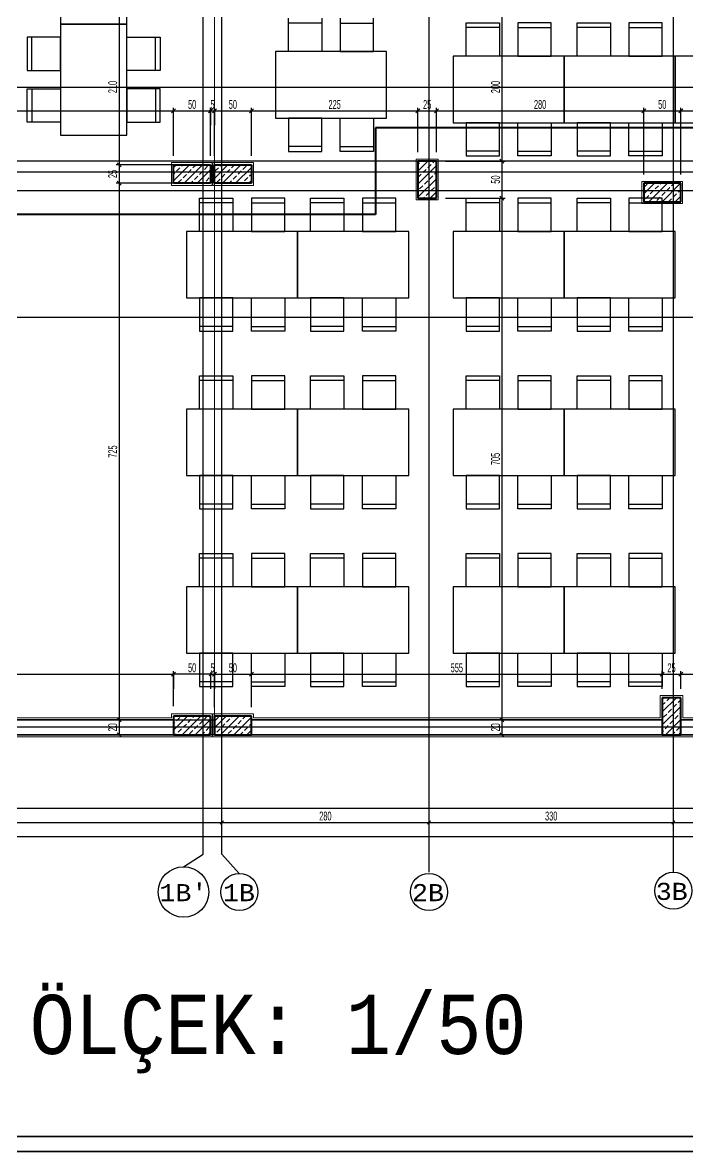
# Model space of a CAD drawing. Header units: inches. Extents: x -7543 to -822, y 102837 to 190349.
# Drawn here: x -835.4707 to -835.2911, y 102836.6651 to 102836.9701 of the extents above; entities that cross this region are included whole.
import ezdxf

# ---------------------------------------------------------------- set-up
doc = ezdxf.new("R2010")
doc.units = ezdxf.units.IN
doc.header["$MEASUREMENT"] = 0
for name, pattern in [('__ZG_T_P__9', [22, 1, -10, 1, -10]), ('DASHDOTX2', [2, 1, -0.5, 0, -0.5]), ('DASHED', [19.05, 12.7, -6.35])]:
    doc.linetypes.add(name, pattern=pattern)
doc.layers.get('0').update_dxf_attribs({"lineweight": 25})
doc.layers.get('Defpoints').update_dxf_attribs({"lineweight": 25})
for name, color, linetype, lineweight in [('AKS', 1, 'Continuous', 25), ('ICOL', 55, 'Continuous', 25), ('İZ DÜŞÜM', 253, 'Continuous', 20), ('KESİT', 7, 'Continuous', 40), ('KOLON', 2, 'Continuous', 40), ('SIVA', 150, 'Continuous', 15), ('TARAMA', 8, 'Continuous', 25), ('YAZI', 7, 'Continuous', 25)]:
    doc.layers.add(name, color=color, linetype=linetype, lineweight=lineweight)
doc.layers.add('DUVAR', color=7, linetype='Continuous', lineweight=35, true_color=0xfc4642)
doc.layers.add('TEFRİŞ', color=7, linetype='Continuous', lineweight=25, true_color=0x78462c)
doc.styles.add('ISIM', font='monos.ttf', dxfattribs={"width": 1.1, "height": 200})
doc.styles.add('OLCU', font='tromand.shx', dxfattribs={"width": 0.6, "height": 12})

# ---------------------------------------------------------------- blocks, each defined once
blk = doc.blocks.new('D')
at = {"layer": 'ICOL'}
for p, q in [((2.8, 2.8), (-2.8, -2.8)), ((0, 3), (0, -25))]:
    blk.add_line(p, q, dxfattribs=at)
blk = doc.blocks.new('E')
at = {"layer": 'ICOL'}
for p, q in [((0, -3), (0, 25)), ((-2.8, -2.8), (2.8, 2.8))]:
    blk.add_line(p, q, dxfattribs=at)
blk = doc.blocks.new('_Oblique')
at = {"color": 0, "linetype": 'ByBlock', "lineweight": -2}
blk.add_line((-0.5, -0.5), (0.5, 0.5), dxfattribs=at)

msp = doc.modelspace()

# ---------------------------------------------------------------- linework, layer by layer
at = {"layer": 'AKS', "linetype": 'DASHDOTX2', "ltscale": 10}
for p, q in [((-835.36089, 102836.74054), (-835.36089, 102837.22685)), ((-835.2949, 102836.74054), (-835.2949, 102837.22685)), ((-835.42189, 102836.74541), (-835.42189, 102837.22131)), ((-835.41689, 102836.74541), (-835.41689, 102837.22131)), ((-835.59389, 102836.95268), (-835.1688, 102836.95268)), ((-835.1688, 102836.93268), (-835.59389, 102836.93268)), ((-835.16829, 102836.92968), (-835.76889, 102836.92968)), ((-835.1688, 102836.92468), (-835.59389, 102836.92468)), ((-835.1688, 102836.77968), (-835.59139, 102836.77968)), ((-835.42721, 102836.74201), (-835.42189, 102836.74541)), ((-835.41214, 102836.7402), (-835.41689, 102836.74541))]:
    msp.add_line(p, q, dxfattribs=at)
at = {"layer": 'AKS', "color": 0}
for centre, radius in [((-835.42721, 102836.73518), 0.00683), ((-835.2949, 102836.73552), 0.00502), ((-835.41214, 102836.73518), 0.00502), ((-835.36089, 102836.73518), 0.00502)]:
    msp.add_circle(centre, radius, dxfattribs=at)
at = {"layer": 'Defpoints', "color": 3}
for p, q in [((-835.29789, 102836.78168), (-835.29789, 102836.78768)), ((-835.29789, 102836.78768), (-835.29289, 102836.78768)), ((-835.29289, 102836.78768), (-835.29289, 102836.78168)), ((-835.59139, 102836.78168), (-835.41889, 102836.78168)), ((-835.41889, 102836.78168), (-835.41889, 102836.78268)), ((-835.41889, 102836.78268), (-835.40889, 102836.78268)), ((-835.40889, 102836.78268), (-835.40889, 102836.78168)), ((-835.40889, 102836.78168), (-835.29789, 102836.78168)), ((-835.29289, 102836.78168), (-835.21639, 102836.78168))]:
    msp.add_line(p, q, dxfattribs=at)
at = {"layer": 'Defpoints', "color": 6}
msp.add_line((-835.20639, 102836.77768), (-835.98139, 102836.77768), dxfattribs=at)
at = {"layer": 'DUVAR'}
for p, q in [((-835.59139, 102836.78168), (-835.42989, 102836.78168)), ((-835.40889, 102836.78168), (-835.29789, 102836.78168)), ((-835.29289, 102836.78168), (-835.21639, 102836.78168)), ((-835.59139, 102836.77768), (-835.42989, 102836.77768)), ((-835.40889, 102836.77768), (-835.29789, 102836.77768)), ((-835.29289, 102836.77768), (-835.21639, 102836.77768)), ((-837.60107, 102836.66908), (-821.99356, 102836.66908)), ((-837.60507, 102836.66508), (-821.98956, 102836.66508))]:
    msp.add_line(p, q, dxfattribs=at)
at = {"layer": 'ICOL'}
for p, q in [((-835.44461, 102836.97368), (-835.44461, 102836.93168)), ((-835.34119, 102836.97268), (-835.34119, 102836.93268)), ((-835.58789, 102836.94624), (-835.42989, 102836.94624)), ((-835.42989, 102836.94624), (-835.41989, 102836.94624)), ((-835.42005, 102836.94624), (-835.4202, 102836.94624)), ((-835.41989, 102836.94624), (-835.41889, 102836.94624)), ((-835.41889, 102836.94624), (-835.40889, 102836.94624)), ((-835.41874, 102836.94624), (-835.41858, 102836.94624)), ((-835.40889, 102836.94624), (-835.36389, 102836.94624)), ((-835.36389, 102836.94624), (-835.35889, 102836.94624)), ((-835.35889, 102836.94624), (-835.30289, 102836.94624)), ((-835.30289, 102836.94624), (-835.29289, 102836.94624)), ((-835.29289, 102836.94624), (-835.24839, 102836.94624)), ((-835.34119, 102836.93268), (-835.34119, 102836.92268)), ((-835.44461, 102836.93168), (-835.44461, 102836.92668)), ((-835.44461, 102836.92668), (-835.44461, 102836.78168)), ((-835.34119, 102836.92268), (-835.34119, 102836.78168)), ((-835.97739, 102836.89051), (-835.21039, 102836.89051)), ((-835.59139, 102836.79402), (-835.42989, 102836.79402)), ((-835.42005, 102836.79402), (-835.42974, 102836.79402)), ((-835.42005, 102836.79402), (-835.4202, 102836.79402)), ((-835.41989, 102836.79402), (-835.41889, 102836.79402)), ((-835.41889, 102836.79402), (-835.40889, 102836.79402)), ((-835.41874, 102836.79402), (-835.41858, 102836.79402)), ((-835.40889, 102836.79402), (-835.29789, 102836.79402)), ((-835.29789, 102836.79402), (-835.29289, 102836.79402)), ((-835.29289, 102836.79402), (-835.21639, 102836.79402)), ((-835.44461, 102836.78168), (-835.44461, 102836.77768)), ((-835.34119, 102836.78168), (-835.34119, 102836.77768)), ((-835.20855, 102836.75771), (-835.97924, 102836.75771)), ((-835.59374, 102836.75396), (-835.41705, 102836.75396)), ((-835.41674, 102836.75396), (-835.36105, 102836.75396)), ((-835.36074, 102836.75396), (-835.29506, 102836.75396)), ((-835.29475, 102836.75396), (-835.24555, 102836.75396)), ((-835.98124, 102836.75021), (-835.20655, 102836.75021))]:
    msp.add_line(p, q, dxfattribs=at)
at = {"layer": 'ICOL', "color": 53}
for p, q in [((-835.42989, 102836.93408), (-835.42989, 102836.94708)), ((-835.42989, 102836.93545), (-835.42989, 102836.94708)), ((-835.41989, 102836.93408), (-835.41989, 102836.94708)), ((-835.41889, 102836.93408), (-835.41889, 102836.94708)), ((-835.40889, 102836.93408), (-835.40889, 102836.94708)), ((-835.40889, 102836.93408), (-835.40889, 102836.94708)), ((-835.36389, 102836.93508), (-835.36389, 102836.94708)), ((-835.36389, 102836.93508), (-835.36389, 102836.94708)), ((-835.35889, 102836.93508), (-835.35889, 102836.94708)), ((-835.35889, 102836.93508), (-835.35889, 102836.94708)), ((-835.30289, 102836.92908), (-835.30289, 102836.94708)), ((-835.30289, 102836.92908), (-835.30289, 102836.94708)), ((-835.29289, 102836.92908), (-835.29289, 102836.94708)), ((-835.29289, 102836.92908), (-835.29289, 102836.94708)), ((-835.35649, 102836.93268), (-835.34035, 102836.93268)), ((-835.35649, 102836.93268), (-835.34035, 102836.93268)), ((-835.42129, 102836.93168), (-835.44545, 102836.93168)), ((-835.42129, 102836.93168), (-835.44545, 102836.93168)), ((-835.42129, 102836.92668), (-835.44545, 102836.92668)), ((-835.42129, 102836.92668), (-835.44545, 102836.92668)), ((-835.35649, 102836.92268), (-835.34035, 102836.92268)), ((-835.35649, 102836.92268), (-835.34035, 102836.92268)), ((-835.42989, 102836.7854), (-835.42989, 102836.79486)), ((-835.41889, 102836.78508), (-835.41889, 102836.79486)), ((-835.40889, 102836.78508), (-835.40889, 102836.79486)), ((-835.40889, 102836.78508), (-835.40889, 102836.79486)), ((-835.29789, 102836.79008), (-835.29789, 102836.79486)), ((-835.29789, 102836.79008), (-835.29789, 102836.79486)), ((-835.29289, 102836.79008), (-835.29289, 102836.79486)), ((-835.29289, 102836.79008), (-835.29289, 102836.79486)), ((-835.43349, 102836.78168), (-835.44545, 102836.78168)), ((-835.43349, 102836.78168), (-835.44545, 102836.78168)), ((-835.33578, 102836.78168), (-835.34203, 102836.78168)), ((-835.33578, 102836.78168), (-835.34203, 102836.78168)), ((-835.43349, 102836.77768), (-835.44545, 102836.77768)), ((-835.33616, 102836.77768), (-835.34203, 102836.77768))]:
    msp.add_line(p, q, dxfattribs=at)
at = {"layer": 'İZ DÜŞÜM', "linetype": '__ZG_T_P__9'}
for p, q in [((-835.41889, 102836.77768), (-835.41889, 102837.12768)), ((-835.20639, 102836.77768), (-835.41889, 102836.77768))]:
    msp.add_line(p, q, dxfattribs=at)
at = {"layer": 'KESİT', "linetype": 'DASHED'}
for p, q in [((-835.14849, 102836.94168), (-835.37536, 102836.94168)), ((-835.37536, 102836.94168), (-835.37536, 102836.91823)), ((-835.37536, 102836.91823), (-835.4878, 102836.91823))]:
    msp.add_line(p, q, dxfattribs=at)
at = {"layer": 'KOLON'}
for p, q in [((-835.35889, 102836.93268), (-835.36389, 102836.93268)), ((-835.36389, 102836.93268), (-835.36389, 102836.92268)), ((-835.35889, 102836.92268), (-835.35889, 102836.93268)), ((-835.42989, 102836.92668), (-835.42989, 102836.93168)), ((-835.42989, 102836.93168), (-835.41989, 102836.93168)), ((-835.41989, 102836.93168), (-835.41989, 102836.92668)), ((-835.41889, 102836.92668), (-835.41889, 102836.93168)), ((-835.41889, 102836.93168), (-835.40889, 102836.93168)), ((-835.40889, 102836.93168), (-835.40889, 102836.92668)), ((-835.41989, 102836.92668), (-835.42989, 102836.92668)), ((-835.40889, 102836.92668), (-835.41889, 102836.92668)), ((-835.29289, 102836.92668), (-835.30289, 102836.92668)), ((-835.30289, 102836.92668), (-835.30289, 102836.92168)), ((-835.29289, 102836.92168), (-835.29289, 102836.92668)), ((-835.36389, 102836.92268), (-835.35889, 102836.92268)), ((-835.30289, 102836.92168), (-835.29289, 102836.92168)), ((-835.29289, 102836.78768), (-835.29789, 102836.78768)), ((-835.29789, 102836.78768), (-835.29789, 102836.77768)), ((-835.29289, 102836.78768), (-835.29789, 102836.78768)), ((-835.29789, 102836.78768), (-835.29789, 102836.77768)), ((-835.29289, 102836.78768), (-835.29789, 102836.78768)), ((-835.29789, 102836.78768), (-835.29789, 102836.77768)), ((-835.29289, 102836.77768), (-835.29289, 102836.78768)), ((-835.29289, 102836.77768), (-835.29289, 102836.78768)), ((-835.29289, 102836.77768), (-835.29289, 102836.78768)), ((-835.42989, 102836.78268), (-835.42989, 102836.77768)), ((-835.41989, 102836.78268), (-835.42989, 102836.78268)), ((-835.42989, 102836.78268), (-835.42989, 102836.77768)), ((-835.41989, 102836.78268), (-835.42989, 102836.78268)), ((-835.42989, 102836.78268), (-835.42989, 102836.77768)), ((-835.41989, 102836.78268), (-835.42989, 102836.78268)), ((-835.41989, 102836.77768), (-835.41989, 102836.78268)), ((-835.41989, 102836.77768), (-835.41989, 102836.78268)), ((-835.41989, 102836.77768), (-835.41989, 102836.78268)), ((-835.41889, 102836.78268), (-835.41889, 102836.77768)), ((-835.40889, 102836.78268), (-835.41889, 102836.78268)), ((-835.41889, 102836.78268), (-835.41889, 102836.77768)), ((-835.40889, 102836.78268), (-835.41889, 102836.78268)), ((-835.41889, 102836.78268), (-835.41889, 102836.77768)), ((-835.40889, 102836.78268), (-835.41889, 102836.78268)), ((-835.40889, 102836.77768), (-835.40889, 102836.78268)), ((-835.40889, 102836.77768), (-835.40889, 102836.78268)), ((-835.40889, 102836.77768), (-835.40889, 102836.78268)), ((-835.42989, 102836.77768), (-835.41989, 102836.77768)), ((-835.42989, 102836.77768), (-835.41989, 102836.77768)), ((-835.42989, 102836.77768), (-835.41989, 102836.77768)), ((-835.41889, 102836.77768), (-835.40889, 102836.77768)), ((-835.41889, 102836.77768), (-835.40889, 102836.77768)), ((-835.41889, 102836.77768), (-835.40889, 102836.77768)), ((-835.29789, 102836.77768), (-835.29289, 102836.77768)), ((-835.29789, 102836.77768), (-835.29289, 102836.77768)), ((-835.29789, 102836.77768), (-835.29289, 102836.77768))]:
    msp.add_line(p, q, dxfattribs=at)
at = {"layer": 'SIVA'}
for p, q in [((-835.35839, 102836.93318), (-835.36439, 102836.93318)), ((-835.36439, 102836.93318), (-835.36439, 102836.92218)), ((-835.35839, 102836.92218), (-835.35839, 102836.93318)), ((-835.41949, 102836.93228), (-835.43049, 102836.93228)), ((-835.43049, 102836.93228), (-835.43049, 102836.92608)), ((-835.41949, 102836.93228), (-835.41949, 102836.92608)), ((-835.41929, 102836.92608), (-835.41929, 102836.93228)), ((-835.40829, 102836.93228), (-835.41929, 102836.93228)), ((-835.40829, 102836.92608), (-835.40829, 102836.93228)), ((-835.29239, 102836.92718), (-835.30339, 102836.92718)), ((-835.30339, 102836.92718), (-835.30339, 102836.92118)), ((-835.29239, 102836.92118), (-835.29239, 102836.92718)), ((-835.43049, 102836.92608), (-835.41949, 102836.92608)), ((-835.41929, 102836.92608), (-835.40829, 102836.92608)), ((-835.36439, 102836.92218), (-835.35839, 102836.92218)), ((-835.30339, 102836.92118), (-835.29239, 102836.92118)), ((-835.29229, 102836.78828), (-835.29849, 102836.78828)), ((-835.29849, 102836.78828), (-835.29849, 102836.78228)), ((-835.29229, 102836.78228), (-835.29229, 102836.78828)), ((-835.43049, 102836.78328), (-835.43049, 102836.78228)), ((-835.41949, 102836.78328), (-835.43049, 102836.78328)), ((-835.41949, 102836.78328), (-835.41949, 102836.78228)), ((-835.41949, 102836.78328), (-835.41949, 102836.77708)), ((-835.40829, 102836.78328), (-835.41929, 102836.78328)), ((-835.41929, 102836.77708), (-835.41929, 102836.78328)), ((-835.40829, 102836.78228), (-835.40829, 102836.78328)), ((-835.43049, 102836.78228), (-835.59079, 102836.78228)), ((-835.29849, 102836.78228), (-835.40829, 102836.78228)), ((-835.21699, 102836.78228), (-835.29229, 102836.78228)), ((-835.59199, 102836.77708), (-835.41949, 102836.77708)), ((-835.43049, 102836.77708), (-835.41949, 102836.77708)), ((-835.41929, 102836.77708), (-835.40829, 102836.77708)), ((-835.41829, 102836.77708), (-835.41929, 102836.77708)), ((-835.41929, 102836.77708), (-835.41829, 102836.77708)), ((-835.40949, 102836.77708), (-835.29729, 102836.77708)), ((-835.29849, 102836.77708), (-835.29229, 102836.77708)), ((-835.29349, 102836.77708), (-835.21579, 102836.77708))]:
    msp.add_line(p, q, dxfattribs=at)
at = {"layer": 'TARAMA'}
for p, q in [((-835.36389, 102836.92998), (-835.36119, 102836.93268)), ((-835.36299, 102836.93265), (-835.36296, 102836.93268)), ((-835.3599, 102836.93221), (-835.35942, 102836.93268)), ((-835.42989, 102836.93092), (-835.42913, 102836.93168)), ((-835.42989, 102836.92738), (-835.42559, 102836.93168)), ((-835.4291, 102836.92995), (-835.42821, 102836.93083)), ((-835.42777, 102836.93127), (-835.42736, 102836.93168)), ((-835.42706, 102836.92668), (-835.42206, 102836.93168)), ((-835.426, 102836.9295), (-835.42512, 102836.93039)), ((-835.42468, 102836.93083), (-835.42382, 102836.93168)), ((-835.42352, 102836.92668), (-835.41989, 102836.93031)), ((-835.42291, 102836.92906), (-835.42203, 102836.92995)), ((-835.42158, 102836.93039), (-835.4207, 102836.93127)), ((-835.41889, 102836.93155), (-835.41876, 102836.93168)), ((-835.41889, 102836.92801), (-835.41522, 102836.93168)), ((-835.41868, 102836.93), (-835.41779, 102836.93088)), ((-835.41735, 102836.93132), (-835.41699, 102836.93168)), ((-835.41669, 102836.92668), (-835.41169, 102836.93168)), ((-835.41558, 102836.92956), (-835.4147, 102836.93044)), ((-835.41426, 102836.93088), (-835.41345, 102836.93168)), ((-835.41315, 102836.92668), (-835.40889, 102836.93094)), ((-835.41249, 102836.92911), (-835.41161, 102836.93)), ((-835.41116, 102836.93044), (-835.41028, 102836.93132)), ((-835.36389, 102836.93175), (-835.36343, 102836.93221)), ((-835.36389, 102836.92645), (-835.35889, 102836.93145)), ((-835.36255, 102836.92956), (-835.36167, 102836.93044)), ((-835.36122, 102836.93088), (-835.36034, 102836.93177)), ((-835.35946, 102836.92911), (-835.35889, 102836.92968)), ((-835.42989, 102836.92915), (-835.42954, 102836.9295)), ((-835.42866, 102836.92685), (-835.42777, 102836.92774)), ((-835.42733, 102836.92818), (-835.42645, 102836.92906)), ((-835.42529, 102836.92668), (-835.42468, 102836.92729)), ((-835.42424, 102836.92774), (-835.42335, 102836.92862)), ((-835.42175, 102836.92668), (-835.42158, 102836.92685)), ((-835.42114, 102836.92729), (-835.42026, 102836.92818)), ((-835.41999, 102836.92668), (-835.41989, 102836.92678)), ((-835.41823, 102836.9269), (-835.41735, 102836.92779)), ((-835.41691, 102836.92823), (-835.41602, 102836.92911)), ((-835.41492, 102836.92668), (-835.41426, 102836.92735)), ((-835.41381, 102836.92779), (-835.41293, 102836.92867)), ((-835.41138, 102836.92668), (-835.41116, 102836.9269)), ((-835.41072, 102836.92735), (-835.40984, 102836.92823)), ((-835.40962, 102836.92668), (-835.40889, 102836.92741)), ((-835.4094, 102836.92867), (-835.40889, 102836.92918)), ((-835.36389, 102836.92291), (-835.35889, 102836.92791)), ((-835.36388, 102836.92823), (-835.36299, 102836.92911)), ((-835.36211, 102836.92646), (-835.36122, 102836.92735)), ((-835.36078, 102836.92779), (-835.3599, 102836.92867)), ((-835.30289, 102836.92381), (-835.30001, 102836.92668)), ((-835.30148, 102836.92168), (-835.29648, 102836.92668)), ((-835.29847, 102836.92646), (-835.29825, 102836.92668)), ((-835.29794, 102836.92168), (-835.29294, 102836.92668)), ((-835.29537, 102836.92602), (-835.29471, 102836.92668)), ((-835.36389, 102836.92468), (-835.36388, 102836.92469)), ((-835.36343, 102836.92514), (-835.36255, 102836.92602)), ((-835.36167, 102836.92337), (-835.36078, 102836.92425)), ((-835.36058, 102836.92268), (-835.35889, 102836.92437)), ((-835.36034, 102836.92469), (-835.35946, 102836.92558)), ((-835.35901, 102836.92602), (-835.35889, 102836.92614)), ((-835.30289, 102836.92558), (-835.302, 102836.92646)), ((-835.30112, 102836.92381), (-835.30024, 102836.92469)), ((-835.29979, 102836.92514), (-835.29891, 102836.92602)), ((-835.29803, 102836.92337), (-835.29714, 102836.92425)), ((-835.2967, 102836.92469), (-835.29582, 102836.92558)), ((-835.29493, 102836.92293), (-835.29405, 102836.92381)), ((-835.29361, 102836.92425), (-835.29289, 102836.92497)), ((-835.36235, 102836.92268), (-835.36211, 102836.92293)), ((-835.30289, 102836.92204), (-835.30289, 102836.92204)), ((-835.30245, 102836.92249), (-835.30156, 102836.92337)), ((-835.29935, 102836.92204), (-835.29847, 102836.92293)), ((-835.29618, 102836.92168), (-835.29537, 102836.92249)), ((-835.29441, 102836.92168), (-835.29289, 102836.9232)), ((-835.29789, 102836.78738), (-835.29759, 102836.78768)), ((-835.29789, 102836.78385), (-835.29406, 102836.78768)), ((-835.29789, 102836.78562), (-835.29714, 102836.78637)), ((-835.2967, 102836.78681), (-835.29583, 102836.78768)), ((-835.29361, 102836.78637), (-835.29289, 102836.78708)), ((-835.29789, 102836.78031), (-835.29289, 102836.78531)), ((-835.29758, 102836.78239), (-835.2967, 102836.78327)), ((-835.29626, 102836.78372), (-835.29537, 102836.7846)), ((-835.29493, 102836.78504), (-835.29405, 102836.78593)), ((-835.29316, 102836.78327), (-835.29289, 102836.78355)), ((-835.42989, 102836.78243), (-835.42964, 102836.78268)), ((-835.42989, 102836.77889), (-835.4271, 102836.78168)), ((-835.42989, 102836.78066), (-835.42954, 102836.78101)), ((-835.4291, 102836.78145), (-835.42887, 102836.78168)), ((-835.42887, 102836.78168), (-835.42821, 102836.78234)), ((-835.42756, 102836.77768), (-835.42356, 102836.78168)), ((-835.42733, 102836.77969), (-835.42645, 102836.78057)), ((-835.4271, 102836.78168), (-835.4261, 102836.78268)), ((-835.426, 102836.78101), (-835.42533, 102836.78168)), ((-835.42533, 102836.78168), (-835.42512, 102836.7819)), ((-835.42468, 102836.78234), (-835.42433, 102836.78268)), ((-835.42424, 102836.77924), (-835.42335, 102836.78013)), ((-835.42403, 102836.77768), (-835.42003, 102836.78168)), ((-835.42356, 102836.78168), (-835.42256, 102836.78268)), ((-835.42291, 102836.78057), (-835.42203, 102836.78145)), ((-835.42158, 102836.7819), (-835.4208, 102836.78268)), ((-835.42003, 102836.78168), (-835.41989, 102836.78182)), ((-835.41889, 102836.77952), (-835.41573, 102836.78268)), ((-835.41868, 102836.78151), (-835.41779, 102836.78239)), ((-835.41719, 102836.77768), (-835.41219, 102836.78268)), ((-835.41691, 102836.77974), (-835.41602, 102836.78062)), ((-835.41558, 102836.78106), (-835.4147, 102836.78195)), ((-835.41426, 102836.78239), (-835.41396, 102836.78268)), ((-835.41381, 102836.7793), (-835.41293, 102836.78018)), ((-835.41366, 102836.77768), (-835.40889, 102836.78245)), ((-835.41249, 102836.78062), (-835.41161, 102836.78151)), ((-835.41116, 102836.78195), (-835.41043, 102836.78268)), ((-835.4094, 102836.78018), (-835.40889, 102836.78068)), ((-835.29714, 102836.7793), (-835.29626, 102836.78018)), ((-835.29699, 102836.77768), (-835.29289, 102836.78178)), ((-835.29582, 102836.78062), (-835.29493, 102836.78151)), ((-835.29449, 102836.78195), (-835.29361, 102836.78283)), ((-835.42933, 102836.77768), (-835.4291, 102836.77792)), ((-835.42866, 102836.77836), (-835.42777, 102836.77924)), ((-835.42556, 102836.77792), (-835.42468, 102836.7788)), ((-835.42226, 102836.77768), (-835.42158, 102836.77836)), ((-835.42114, 102836.7788), (-835.42026, 102836.77969)), ((-835.42049, 102836.77768), (-835.41989, 102836.77829)), ((-835.41889, 102836.77775), (-835.41868, 102836.77797)), ((-835.41823, 102836.77841), (-835.41735, 102836.7793)), ((-835.41514, 102836.77797), (-835.41426, 102836.77885)), ((-835.41189, 102836.77768), (-835.41116, 102836.77841)), ((-835.41072, 102836.77885), (-835.40984, 102836.77974)), ((-835.41012, 102836.77768), (-835.40889, 102836.77892)), ((-835.29789, 102836.77855), (-835.29758, 102836.77885)), ((-835.29522, 102836.77768), (-835.29449, 102836.77841)), ((-835.29405, 102836.77885), (-835.29316, 102836.77974)), ((-835.29345, 102836.77768), (-835.29289, 102836.77824))]:
    msp.add_line(p, q, dxfattribs=at)
at = {"layer": 'TEFRİŞ'}
for p, q in [((-835.39888, 102836.96228), (-835.39888, 102836.97128)), ((-835.38988, 102836.96998), (-835.39888, 102836.96998)), ((-835.38988, 102836.97128), (-835.38988, 102836.96228)), ((-835.38488, 102836.97128), (-835.38488, 102836.96228)), ((-835.38488, 102836.96998), (-835.37588, 102836.96998)), ((-835.37588, 102836.96228), (-835.37588, 102836.97128)), ((-835.35089, 102836.96105), (-835.35089, 102836.97005)), ((-835.35089, 102836.97005), (-835.34189, 102836.97005)), ((-835.34189, 102836.97005), (-835.34189, 102836.96105)), ((-835.33689, 102836.97005), (-835.33689, 102836.96105)), ((-835.32789, 102836.97005), (-835.33689, 102836.97005)), ((-835.32789, 102836.96105), (-835.32789, 102836.97005)), ((-835.32089, 102836.96105), (-835.32089, 102836.97005)), ((-835.32089, 102836.97005), (-835.31189, 102836.97005)), ((-835.31189, 102836.97005), (-835.31189, 102836.96105)), ((-835.30689, 102836.97005), (-835.30689, 102836.96105)), ((-835.29789, 102836.97005), (-835.30689, 102836.97005)), ((-835.29789, 102836.96105), (-835.29789, 102836.97005)), ((-835.46049, 102836.96619), (-835.46949, 102836.96619)), ((-835.46949, 102836.96619), (-835.46949, 102836.95719)), ((-835.46819, 102836.95719), (-835.46819, 102836.96619)), ((-835.46049, 102836.95719), (-835.46049, 102836.96619)), ((-835.44249, 102836.95719), (-835.44249, 102836.96619)), ((-835.44249, 102836.96619), (-835.43349, 102836.96619)), ((-835.43478, 102836.95719), (-835.43478, 102836.96619)), ((-835.43349, 102836.96619), (-835.43349, 102836.95719)), ((-835.34189, 102836.96876), (-835.35089, 102836.96876)), ((-835.33689, 102836.96876), (-835.32789, 102836.96876)), ((-835.31189, 102836.96876), (-835.32089, 102836.96876)), ((-835.30689, 102836.96876), (-835.29789, 102836.96876)), ((-835.38988, 102836.96228), (-835.39888, 102836.96228)), ((-835.38488, 102836.96228), (-835.37588, 102836.96228)), ((-835.34189, 102836.96105), (-835.35089, 102836.96105)), ((-835.33689, 102836.96105), (-835.32789, 102836.96105)), ((-835.31189, 102836.96105), (-835.32089, 102836.96105)), ((-835.30689, 102836.96105), (-835.29789, 102836.96105)), ((-835.46949, 102836.95719), (-835.46049, 102836.95719)), ((-835.43349, 102836.95719), (-835.44249, 102836.95719)), ((-835.46949, 102836.95219), (-835.46049, 102836.95219)), ((-835.46949, 102836.94319), (-835.46949, 102836.95219)), ((-835.46819, 102836.95219), (-835.46819, 102836.94319)), ((-835.46049, 102836.95219), (-835.46049, 102836.94319)), ((-835.43349, 102836.95219), (-835.44249, 102836.95219)), ((-835.44249, 102836.95219), (-835.44249, 102836.94319)), ((-835.43478, 102836.95219), (-835.43478, 102836.94319)), ((-835.43349, 102836.94319), (-835.43349, 102836.95219)), ((-835.46049, 102836.94319), (-835.46949, 102836.94319)), ((-835.44249, 102836.94319), (-835.43349, 102836.94319)), ((-835.38988, 102836.94428), (-835.39888, 102836.94428)), ((-835.39888, 102836.94428), (-835.39888, 102836.93528)), ((-835.38988, 102836.93528), (-835.38988, 102836.94428)), ((-835.38488, 102836.93528), (-835.38488, 102836.94428)), ((-835.38488, 102836.94428), (-835.37588, 102836.94428)), ((-835.37588, 102836.94428), (-835.37588, 102836.93528)), ((-835.34189, 102836.94305), (-835.35089, 102836.94305)), ((-835.35089, 102836.94305), (-835.35089, 102836.93405)), ((-835.34189, 102836.93405), (-835.34189, 102836.94305)), ((-835.33689, 102836.93405), (-835.33689, 102836.94305)), ((-835.33689, 102836.94305), (-835.32789, 102836.94305)), ((-835.32789, 102836.94305), (-835.32789, 102836.93405)), ((-835.31189, 102836.94305), (-835.32089, 102836.94305)), ((-835.32089, 102836.94305), (-835.32089, 102836.93405)), ((-835.31189, 102836.93405), (-835.31189, 102836.94305)), ((-835.30689, 102836.93405), (-835.30689, 102836.94305)), ((-835.30689, 102836.94305), (-835.29789, 102836.94305)), ((-835.29789, 102836.94305), (-835.29789, 102836.93405)), ((-835.38988, 102836.93657), (-835.39888, 102836.93657)), ((-835.38488, 102836.93657), (-835.37588, 102836.93657)), ((-835.39888, 102836.93528), (-835.38988, 102836.93528)), ((-835.37588, 102836.93528), (-835.38488, 102836.93528)), ((-835.34189, 102836.93535), (-835.35089, 102836.93535)), ((-835.35089, 102836.93405), (-835.34189, 102836.93405)), ((-835.33689, 102836.93535), (-835.32789, 102836.93535)), ((-835.32789, 102836.93405), (-835.33689, 102836.93405)), ((-835.31189, 102836.93535), (-835.32089, 102836.93535)), ((-835.32089, 102836.93405), (-835.31189, 102836.93405)), ((-835.30689, 102836.93535), (-835.29789, 102836.93535)), ((-835.29789, 102836.93405), (-835.30689, 102836.93405)), ((-835.42289, 102836.91368), (-835.42289, 102836.92268)), ((-835.42289, 102836.92268), (-835.41389, 102836.92268)), ((-835.41389, 102836.92139), (-835.42289, 102836.92139)), ((-835.41389, 102836.92268), (-835.41389, 102836.91368)), ((-835.40889, 102836.92268), (-835.40889, 102836.91368)), ((-835.39989, 102836.92268), (-835.40889, 102836.92268)), ((-835.40889, 102836.92139), (-835.39989, 102836.92139)), ((-835.39989, 102836.91368), (-835.39989, 102836.92268)), ((-835.39289, 102836.91368), (-835.39289, 102836.92268)), ((-835.39289, 102836.92268), (-835.38389, 102836.92268)), ((-835.38389, 102836.92139), (-835.39289, 102836.92139)), ((-835.38389, 102836.92268), (-835.38389, 102836.91368)), ((-835.37889, 102836.92268), (-835.37889, 102836.91368)), ((-835.36989, 102836.92268), (-835.37889, 102836.92268)), ((-835.37889, 102836.92139), (-835.36989, 102836.92139)), ((-835.36989, 102836.91368), (-835.36989, 102836.92268)), ((-835.35089, 102836.91368), (-835.35089, 102836.92268)), ((-835.35089, 102836.92268), (-835.34189, 102836.92268)), ((-835.34189, 102836.92139), (-835.35089, 102836.92139)), ((-835.34189, 102836.92268), (-835.34189, 102836.91368)), ((-835.33689, 102836.92268), (-835.33689, 102836.91368)), ((-835.32789, 102836.92268), (-835.33689, 102836.92268)), ((-835.33689, 102836.92139), (-835.32789, 102836.92139)), ((-835.32789, 102836.91368), (-835.32789, 102836.92268)), ((-835.32089, 102836.91368), (-835.32089, 102836.92268)), ((-835.32089, 102836.92268), (-835.31189, 102836.92268)), ((-835.31189, 102836.92139), (-835.32089, 102836.92139)), ((-835.31189, 102836.92268), (-835.31189, 102836.91368)), ((-835.30689, 102836.92268), (-835.30689, 102836.91368)), ((-835.29789, 102836.92268), (-835.30689, 102836.92268)), ((-835.30689, 102836.92139), (-835.29789, 102836.92139)), ((-835.29789, 102836.91368), (-835.29789, 102836.92268)), ((-835.41389, 102836.91368), (-835.42289, 102836.91368)), ((-835.40889, 102836.91368), (-835.39989, 102836.91368)), ((-835.38389, 102836.91368), (-835.39289, 102836.91368)), ((-835.37889, 102836.91368), (-835.36989, 102836.91368)), ((-835.34189, 102836.91368), (-835.35089, 102836.91368)), ((-835.33689, 102836.91368), (-835.32789, 102836.91368)), ((-835.31189, 102836.91368), (-835.32089, 102836.91368)), ((-835.30689, 102836.91368), (-835.29789, 102836.91368)), ((-835.41389, 102836.89568), (-835.42289, 102836.89568)), ((-835.42289, 102836.89568), (-835.42289, 102836.88668)), ((-835.41389, 102836.88668), (-835.41389, 102836.89568)), ((-835.40889, 102836.88668), (-835.40889, 102836.89568)), ((-835.40889, 102836.89568), (-835.39989, 102836.89568)), ((-835.39989, 102836.89568), (-835.39989, 102836.88668)), ((-835.38389, 102836.89568), (-835.39289, 102836.89568)), ((-835.39289, 102836.89568), (-835.39289, 102836.88668)), ((-835.38389, 102836.88668), (-835.38389, 102836.89568)), ((-835.37889, 102836.88668), (-835.37889, 102836.89568)), ((-835.37889, 102836.89568), (-835.36989, 102836.89568)), ((-835.36989, 102836.89568), (-835.36989, 102836.88668)), ((-835.34189, 102836.89568), (-835.35089, 102836.89568)), ((-835.35089, 102836.89568), (-835.35089, 102836.88668)), ((-835.34189, 102836.88668), (-835.34189, 102836.89568)), ((-835.33689, 102836.88668), (-835.33689, 102836.89568)), ((-835.33689, 102836.89568), (-835.32789, 102836.89568)), ((-835.32789, 102836.89568), (-835.32789, 102836.88668)), ((-835.31189, 102836.89568), (-835.32089, 102836.89568)), ((-835.32089, 102836.89568), (-835.32089, 102836.88668)), ((-835.31189, 102836.88668), (-835.31189, 102836.89568)), ((-835.30689, 102836.88668), (-835.30689, 102836.89568)), ((-835.30689, 102836.89568), (-835.29789, 102836.89568)), ((-835.29789, 102836.89568), (-835.29789, 102836.88668)), ((-835.41389, 102836.88798), (-835.42289, 102836.88798)), ((-835.40889, 102836.88798), (-835.39989, 102836.88798)), ((-835.38389, 102836.88798), (-835.39289, 102836.88798)), ((-835.37889, 102836.88798), (-835.36989, 102836.88798)), ((-835.34189, 102836.88798), (-835.35089, 102836.88798)), ((-835.33689, 102836.88798), (-835.32789, 102836.88798)), ((-835.31189, 102836.88798), (-835.32089, 102836.88798)), ((-835.30689, 102836.88798), (-835.29789, 102836.88798)), ((-835.42289, 102836.88668), (-835.41389, 102836.88668)), ((-835.39989, 102836.88668), (-835.40889, 102836.88668)), ((-835.39289, 102836.88668), (-835.38389, 102836.88668)), ((-835.36989, 102836.88668), (-835.37889, 102836.88668)), ((-835.35089, 102836.88668), (-835.34189, 102836.88668)), ((-835.32789, 102836.88668), (-835.33689, 102836.88668)), ((-835.32089, 102836.88668), (-835.31189, 102836.88668)), ((-835.29789, 102836.88668), (-835.30689, 102836.88668)), ((-835.42289, 102836.86568), (-835.42289, 102836.87468)), ((-835.42289, 102836.87468), (-835.41389, 102836.87468)), ((-835.41389, 102836.87468), (-835.41389, 102836.86568)), ((-835.40889, 102836.87468), (-835.40889, 102836.86568)), ((-835.39989, 102836.87468), (-835.40889, 102836.87468)), ((-835.39989, 102836.86568), (-835.39989, 102836.87468)), ((-835.39289, 102836.86568), (-835.39289, 102836.87468)), ((-835.39289, 102836.87468), (-835.38389, 102836.87468)), ((-835.38389, 102836.87468), (-835.38389, 102836.86568)), ((-835.37889, 102836.87468), (-835.37889, 102836.86568)), ((-835.36989, 102836.87468), (-835.37889, 102836.87468)), ((-835.36989, 102836.86568), (-835.36989, 102836.87468)), ((-835.35089, 102836.86568), (-835.35089, 102836.87468)), ((-835.35089, 102836.87468), (-835.34189, 102836.87468)), ((-835.34189, 102836.87468), (-835.34189, 102836.86568)), ((-835.33689, 102836.87468), (-835.33689, 102836.86568)), ((-835.32789, 102836.87468), (-835.33689, 102836.87468)), ((-835.32789, 102836.86568), (-835.32789, 102836.87468)), ((-835.32089, 102836.86568), (-835.32089, 102836.87468)), ((-835.32089, 102836.87468), (-835.31189, 102836.87468)), ((-835.31189, 102836.87468), (-835.31189, 102836.86568)), ((-835.30689, 102836.87468), (-835.30689, 102836.86568)), ((-835.29789, 102836.87468), (-835.30689, 102836.87468)), ((-835.29789, 102836.86568), (-835.29789, 102836.87468)), ((-835.41389, 102836.87339), (-835.42289, 102836.87339)), ((-835.40889, 102836.87339), (-835.39989, 102836.87339)), ((-835.38389, 102836.87339), (-835.39289, 102836.87339)), ((-835.37889, 102836.87339), (-835.36989, 102836.87339)), ((-835.34189, 102836.87339), (-835.35089, 102836.87339)), ((-835.33689, 102836.87339), (-835.32789, 102836.87339)), ((-835.31189, 102836.87339), (-835.32089, 102836.87339)), ((-835.30689, 102836.87339), (-835.29789, 102836.87339)), ((-835.41389, 102836.86568), (-835.42289, 102836.86568)), ((-835.40889, 102836.86568), (-835.39989, 102836.86568)), ((-835.38389, 102836.86568), (-835.39289, 102836.86568)), ((-835.37889, 102836.86568), (-835.36989, 102836.86568)), ((-835.34189, 102836.86568), (-835.35089, 102836.86568)), ((-835.33689, 102836.86568), (-835.32789, 102836.86568)), ((-835.31189, 102836.86568), (-835.32089, 102836.86568)), ((-835.30689, 102836.86568), (-835.29789, 102836.86568)), ((-835.41389, 102836.84768), (-835.42289, 102836.84768)), ((-835.42289, 102836.84768), (-835.42289, 102836.83868)), ((-835.41389, 102836.83868), (-835.41389, 102836.84768)), ((-835.40889, 102836.83868), (-835.40889, 102836.84768)), ((-835.40889, 102836.84768), (-835.39989, 102836.84768)), ((-835.39989, 102836.84768), (-835.39989, 102836.83868)), ((-835.38389, 102836.84768), (-835.39289, 102836.84768)), ((-835.39289, 102836.84768), (-835.39289, 102836.83868)), ((-835.38389, 102836.83868), (-835.38389, 102836.84768)), ((-835.37889, 102836.83868), (-835.37889, 102836.84768)), ((-835.37889, 102836.84768), (-835.36989, 102836.84768)), ((-835.36989, 102836.84768), (-835.36989, 102836.83868)), ((-835.34189, 102836.84768), (-835.35089, 102836.84768)), ((-835.35089, 102836.84768), (-835.35089, 102836.83868)), ((-835.34189, 102836.83868), (-835.34189, 102836.84768)), ((-835.33689, 102836.83868), (-835.33689, 102836.84768)), ((-835.33689, 102836.84768), (-835.32789, 102836.84768)), ((-835.32789, 102836.84768), (-835.32789, 102836.83868)), ((-835.31189, 102836.84768), (-835.32089, 102836.84768)), ((-835.32089, 102836.84768), (-835.32089, 102836.83868)), ((-835.31189, 102836.83868), (-835.31189, 102836.84768)), ((-835.30689, 102836.83868), (-835.30689, 102836.84768)), ((-835.30689, 102836.84768), (-835.29789, 102836.84768)), ((-835.29789, 102836.84768), (-835.29789, 102836.83868)), ((-835.41389, 102836.83998), (-835.42289, 102836.83998)), ((-835.42289, 102836.83868), (-835.41389, 102836.83868)), ((-835.40889, 102836.83998), (-835.39989, 102836.83998)), ((-835.39989, 102836.83868), (-835.40889, 102836.83868)), ((-835.38389, 102836.83998), (-835.39289, 102836.83998)), ((-835.39289, 102836.83868), (-835.38389, 102836.83868)), ((-835.37889, 102836.83998), (-835.36989, 102836.83998)), ((-835.36989, 102836.83868), (-835.37889, 102836.83868)), ((-835.34189, 102836.83998), (-835.35089, 102836.83998)), ((-835.35089, 102836.83868), (-835.34189, 102836.83868)), ((-835.33689, 102836.83998), (-835.32789, 102836.83998)), ((-835.32789, 102836.83868), (-835.33689, 102836.83868)), ((-835.31189, 102836.83998), (-835.32089, 102836.83998)), ((-835.32089, 102836.83868), (-835.31189, 102836.83868)), ((-835.30689, 102836.83998), (-835.29789, 102836.83998)), ((-835.29789, 102836.83868), (-835.30689, 102836.83868)), ((-835.42289, 102836.81768), (-835.42289, 102836.82668)), ((-835.42289, 102836.82668), (-835.41389, 102836.82668)), ((-835.41389, 102836.82668), (-835.41389, 102836.81768)), ((-835.40889, 102836.82668), (-835.40889, 102836.81768)), ((-835.39989, 102836.82668), (-835.40889, 102836.82668)), ((-835.39989, 102836.81768), (-835.39989, 102836.82668)), ((-835.39289, 102836.81768), (-835.39289, 102836.82668)), ((-835.39289, 102836.82668), (-835.38389, 102836.82668)), ((-835.38389, 102836.82668), (-835.38389, 102836.81768)), ((-835.37889, 102836.82668), (-835.37889, 102836.81768)), ((-835.36989, 102836.82668), (-835.37889, 102836.82668)), ((-835.36989, 102836.81768), (-835.36989, 102836.82668)), ((-835.35089, 102836.81768), (-835.35089, 102836.82668)), ((-835.35089, 102836.82668), (-835.34189, 102836.82668)), ((-835.34189, 102836.82668), (-835.34189, 102836.81768)), ((-835.33689, 102836.82668), (-835.33689, 102836.81768)), ((-835.32789, 102836.82668), (-835.33689, 102836.82668)), ((-835.32789, 102836.81768), (-835.32789, 102836.82668)), ((-835.32089, 102836.81768), (-835.32089, 102836.82668)), ((-835.32089, 102836.82668), (-835.31189, 102836.82668)), ((-835.31189, 102836.82668), (-835.31189, 102836.81768)), ((-835.30689, 102836.82668), (-835.30689, 102836.81768)), ((-835.29789, 102836.82668), (-835.30689, 102836.82668)), ((-835.29789, 102836.81768), (-835.29789, 102836.82668)), ((-835.41389, 102836.82539), (-835.42289, 102836.82539)), ((-835.40889, 102836.82539), (-835.39989, 102836.82539)), ((-835.38389, 102836.82539), (-835.39289, 102836.82539)), ((-835.37889, 102836.82539), (-835.36989, 102836.82539)), ((-835.34189, 102836.82539), (-835.35089, 102836.82539)), ((-835.33689, 102836.82539), (-835.32789, 102836.82539)), ((-835.31189, 102836.82539), (-835.32089, 102836.82539)), ((-835.30689, 102836.82539), (-835.29789, 102836.82539)), ((-835.41389, 102836.81768), (-835.42289, 102836.81768)), ((-835.40889, 102836.81768), (-835.39989, 102836.81768)), ((-835.38389, 102836.81768), (-835.39289, 102836.81768)), ((-835.37889, 102836.81768), (-835.36989, 102836.81768)), ((-835.34189, 102836.81768), (-835.35089, 102836.81768)), ((-835.33689, 102836.81768), (-835.32789, 102836.81768)), ((-835.31189, 102836.81768), (-835.32089, 102836.81768)), ((-835.30689, 102836.81768), (-835.29789, 102836.81768)), ((-835.41389, 102836.79968), (-835.42289, 102836.79968)), ((-835.42289, 102836.79968), (-835.42289, 102836.79068)), ((-835.41389, 102836.79068), (-835.41389, 102836.79968)), ((-835.40889, 102836.79068), (-835.40889, 102836.79968)), ((-835.40889, 102836.79968), (-835.39989, 102836.79968)), ((-835.39989, 102836.79968), (-835.39989, 102836.79068)), ((-835.38389, 102836.79968), (-835.39289, 102836.79968)), ((-835.39289, 102836.79968), (-835.39289, 102836.79068)), ((-835.38389, 102836.79068), (-835.38389, 102836.79968)), ((-835.37889, 102836.79068), (-835.37889, 102836.79968)), ((-835.37889, 102836.79968), (-835.36989, 102836.79968)), ((-835.36989, 102836.79968), (-835.36989, 102836.79068)), ((-835.34189, 102836.79968), (-835.35089, 102836.79968)), ((-835.35089, 102836.79968), (-835.35089, 102836.79068)), ((-835.34189, 102836.79068), (-835.34189, 102836.79968)), ((-835.33689, 102836.79068), (-835.33689, 102836.79968)), ((-835.33689, 102836.79968), (-835.32789, 102836.79968)), ((-835.32789, 102836.79968), (-835.32789, 102836.79068)), ((-835.31189, 102836.79968), (-835.32089, 102836.79968)), ((-835.32089, 102836.79968), (-835.32089, 102836.79068)), ((-835.31189, 102836.79068), (-835.31189, 102836.79968)), ((-835.30689, 102836.79068), (-835.30689, 102836.79968)), ((-835.30689, 102836.79968), (-835.29789, 102836.79968)), ((-835.29789, 102836.79968), (-835.29789, 102836.79068)), ((-835.41389, 102836.79198), (-835.42289, 102836.79198)), ((-835.42289, 102836.79068), (-835.41389, 102836.79068)), ((-835.40889, 102836.79198), (-835.39989, 102836.79198)), ((-835.39989, 102836.79068), (-835.40889, 102836.79068)), ((-835.38389, 102836.79198), (-835.39289, 102836.79198)), ((-835.39289, 102836.79068), (-835.38389, 102836.79068)), ((-835.37889, 102836.79198), (-835.36989, 102836.79198)), ((-835.36989, 102836.79068), (-835.37889, 102836.79068)), ((-835.34189, 102836.79198), (-835.35089, 102836.79198)), ((-835.35089, 102836.79068), (-835.34189, 102836.79068)), ((-835.33689, 102836.79198), (-835.32789, 102836.79198)), ((-835.32789, 102836.79068), (-835.33689, 102836.79068)), ((-835.31189, 102836.79198), (-835.32089, 102836.79198)), ((-835.32089, 102836.79068), (-835.31189, 102836.79068)), ((-835.30689, 102836.79198), (-835.29789, 102836.79198)), ((-835.29789, 102836.79068), (-835.30689, 102836.79068))]:
    msp.add_line(p, q, dxfattribs=at)
for points in [[(-835.46049, 102836.99969), (-835.46049, 102836.96969), (-835.44249, 102836.96969), (-835.44249, 102836.99969), (-835.46049, 102836.99969)], [(-835.46049, 102836.96969), (-835.46049, 102836.93969), (-835.44249, 102836.93969), (-835.44249, 102836.96969), (-835.46049, 102836.96969)], [(-835.37238, 102836.96228), (-835.40238, 102836.96228), (-835.40238, 102836.94428), (-835.37238, 102836.94428), (-835.37238, 102836.96228)], [(-835.32439, 102836.96105), (-835.35439, 102836.96105), (-835.35439, 102836.94305), (-835.32439, 102836.94305), (-835.32439, 102836.96105)], [(-835.29439, 102836.96105), (-835.32439, 102836.96105), (-835.32439, 102836.94305), (-835.29439, 102836.94305), (-835.29439, 102836.96105)], [(-835.26439, 102836.96105), (-835.29439, 102836.96105), (-835.29439, 102836.94305), (-835.26439, 102836.94305), (-835.26439, 102836.96105)], [(-835.39639, 102836.91368), (-835.42639, 102836.91368), (-835.42639, 102836.89568), (-835.39639, 102836.89568), (-835.39639, 102836.91368)], [(-835.36639, 102836.91368), (-835.39639, 102836.91368), (-835.39639, 102836.89568), (-835.36639, 102836.89568), (-835.36639, 102836.91368)], [(-835.32439, 102836.91368), (-835.35439, 102836.91368), (-835.35439, 102836.89568), (-835.32439, 102836.89568), (-835.32439, 102836.91368)], [(-835.29439, 102836.91368), (-835.32439, 102836.91368), (-835.32439, 102836.89568), (-835.29439, 102836.89568), (-835.29439, 102836.91368)], [(-835.39639, 102836.86568), (-835.42639, 102836.86568), (-835.42639, 102836.84768), (-835.39639, 102836.84768), (-835.39639, 102836.86568)], [(-835.36639, 102836.86568), (-835.39639, 102836.86568), (-835.39639, 102836.84768), (-835.36639, 102836.84768), (-835.36639, 102836.86568)], [(-835.32439, 102836.86568), (-835.35439, 102836.86568), (-835.35439, 102836.84768), (-835.32439, 102836.84768), (-835.32439, 102836.86568)], [(-835.29439, 102836.86568), (-835.32439, 102836.86568), (-835.32439, 102836.84768), (-835.29439, 102836.84768), (-835.29439, 102836.86568)], [(-835.39639, 102836.81768), (-835.42639, 102836.81768), (-835.42639, 102836.79968), (-835.39639, 102836.79968), (-835.39639, 102836.81768)], [(-835.36639, 102836.81768), (-835.39639, 102836.81768), (-835.39639, 102836.79968), (-835.36639, 102836.79968), (-835.36639, 102836.81768)], [(-835.32439, 102836.81768), (-835.35439, 102836.81768), (-835.35439, 102836.79968), (-835.32439, 102836.79968), (-835.32439, 102836.81768)], [(-835.29439, 102836.81768), (-835.32439, 102836.81768), (-835.32439, 102836.79968), (-835.29439, 102836.79968), (-835.29439, 102836.81768)]]:
    msp.add_lwpolyline(points, dxfattribs=at)

# ---------------------------------------------------------------- block references
at = {"layer": 'ICOL'}
for name, p, xscale, yscale, zscale, rotation in [('_Oblique', (-835.42989, 102836.94624), 0.001080000000001746, 0.001080000000001746, 0.001080000000001746, 180), ('_Oblique', (-835.41889, 102836.94624), 0.001080000000001746, 0.001080000000001746, 0.001080000000001746, 180), ('E', (-835.41889, 102836.94624), 0.0001559999999471984, 0.0001559999999471984, 0.0001559999999471984, 180), ('_Oblique', (-835.40889, 102836.94624), 0.001080000000001746, 0.001080000000001746, 0.001080000000001746, 180), ('_Oblique', (-835.36389, 102836.94624), 0.001080000000001746, 0.001080000000001746, 0.001080000000001746, 180), ('_Oblique', (-835.35889, 102836.94624), 0.001080000000001746, 0.001080000000001746, 0.001080000000001746, 180), ('_Oblique', (-835.30289, 102836.94624), 0.001080000000001746, 0.001080000000001746, 0.001080000000001746, 180), ('_Oblique', (-835.29289, 102836.94624), 0.001080000000001746, 0.001080000000001746, 0.001080000000001746, 180), ('_Oblique', (-835.34119, 102836.93268), 0.001080000001820736, 0.001080000001820736, 0.001080000001820736, 90), ('_Oblique', (-835.34119, 102836.93268), 0.001080000001820736, 0.001080000001820736, 0.001080000001820736, 270), ('_Oblique', (-835.44461, 102836.93168), 0.001080000001820736, 0.001080000001820736, 0.001080000001820736, 90), ('_Oblique', (-835.44461, 102836.93168), 0.001080000001820736, 0.001080000001820736, 0.001080000001820736, 270), ('_Oblique', (-835.44461, 102836.92668), 0.001080000001820736, 0.001080000001820736, 0.001080000001820736, 90), ('_Oblique', (-835.44461, 102836.92668), 0.001080000001820736, 0.001080000001820736, 0.001080000001820736, 270), ('_Oblique', (-835.34119, 102836.92268), 0.001080000001820736, 0.001080000001820736, 0.001080000001820736, 90), ('_Oblique', (-835.34119, 102836.92268), 0.001080000001820736, 0.001080000001820736, 0.001080000001820736, 270), ('E', (-835.42989, 102836.79402), 0.0001559999999471984, 0.0001559999999471984, 0.0001559999999471984, 180), ('_Oblique', (-835.41889, 102836.79402), 0.001080000000001746, 0.001080000000001746, 0.001080000000001746, 180), ('E', (-835.41889, 102836.79402), 0.0001559999999471984, 0.0001559999999471984, 0.0001559999999471984, 180), ('_Oblique', (-835.40889, 102836.79402), 0.001080000000001746, 0.001080000000001746, 0.001080000000001746, 180), ('_Oblique', (-835.29789, 102836.79402), 0.001080000000001746, 0.001080000000001746, 0.001080000000001746, 180), ('_Oblique', (-835.29289, 102836.79402), 0.001080000000001746, 0.001080000000001746, 0.001080000000001746, 180), ('_Oblique', (-835.44461, 102836.78168), 0.001080000001820736, 0.001080000001820736, 0.001080000001820736, 90), ('_Oblique', (-835.44461, 102836.78168), 0.001080000001820736, 0.001080000001820736, 0.001080000001820736, 270), ('_Oblique', (-835.34119, 102836.78168), 0.001080000001820736, 0.001080000001820736, 0.001080000001820736, 90), ('_Oblique', (-835.34119, 102836.78168), 0.001080000001820736, 0.001080000001820736, 0.001080000001820736, 270), ('_Oblique', (-835.44461, 102836.77768), 0.001080000001820736, 0.001080000001820736, 0.001080000001820736, 270), ('_Oblique', (-835.34119, 102836.77768), 0.001080000001820736, 0.001080000001820736, 0.001080000001820736, 270), ('D', (-835.41689, 102836.75396), 0.0001559999999471984, 0.0001559999999471984, 0.0001559999999471984, 180), ('D', (-835.36089, 102836.75396), 0.0001559999999471984, 0.0001559999999471984, 0.0001559999999471984, 180), ('D', (-835.2949, 102836.75396), 0.0001559999999471984, 0.0001559999999471984, 0.0001559999999471984, 180)]:
    msp.add_blockref(name, p, dxfattribs=dict(at, xscale=xscale, yscale=yscale, zscale=zscale, rotation=rotation))
for name, p, xscale, yscale, zscale in [('_Oblique', (-835.42989, 102836.94624), 0.001080000000001746, 0.001080000000001746, 0.001080000000001746), ('_Oblique', (-835.41989, 102836.94624), 0.001080000000001746, 0.001080000000001746, 0.001080000000001746), ('D', (-835.41989, 102836.94624), 0.0001559999999471984, 0.0001559999999471984, 0.0001559999999471984), ('_Oblique', (-835.40889, 102836.94624), 0.001080000000001746, 0.001080000000001746, 0.001080000000001746), ('_Oblique', (-835.36389, 102836.94624), 0.001080000000001746, 0.001080000000001746, 0.001080000000001746), ('_Oblique', (-835.35889, 102836.94624), 0.001080000000001746, 0.001080000000001746, 0.001080000000001746), ('_Oblique', (-835.30289, 102836.94624), 0.001080000000001746, 0.001080000000001746, 0.001080000000001746), ('_Oblique', (-835.29289, 102836.94624), 0.001080000000001746, 0.001080000000001746, 0.001080000000001746), ('_Oblique', (-835.42989, 102836.79402), 0.001080000000001746, 0.001080000000001746, 0.001080000000001746), ('D', (-835.41989, 102836.79402), 0.0001559999999471984, 0.0001559999999471984, 0.0001559999999471984), ('D', (-835.41989, 102836.79402), 0.0001559999999471984, 0.0001559999999471984, 0.0001559999999471984), ('_Oblique', (-835.40889, 102836.79402), 0.001080000000001746, 0.001080000000001746, 0.001080000000001746), ('_Oblique', (-835.29789, 102836.79402), 0.001080000000001746, 0.001080000000001746, 0.001080000000001746), ('_Oblique', (-835.29289, 102836.79402), 0.001080000000001746, 0.001080000000001746, 0.001080000000001746), ('E', (-835.41689, 102836.75396), 0.0001559999999471984, 0.0001559999999471984, 0.0001559999999471984), ('E', (-835.36089, 102836.75396), 0.0001559999999471984, 0.0001559999999471984, 0.0001559999999471984), ('E', (-835.2949, 102836.75396), 0.0001559999999471984, 0.0001559999999471984, 0.0001559999999471984)]:
    msp.add_blockref(name, p, dxfattribs=dict(at, xscale=xscale, yscale=yscale, zscale=zscale))

# ---------------------------------------------------------------- texts
at = {"layer": 'AKS', "style": 'ISIM', "width": 1.1}
for s, p in [("1B'", (-835.43371, 102836.7327)), ('2B', (-835.36549, 102836.7327)), ('3B', (-835.29964, 102836.73304)), ('1B', (-835.41655, 102836.7327))]:
    msp.add_text(s, height=0.00462, dxfattribs=at).set_placement(p)
at = {"layer": 'ICOL', "char_height": 0.0024, "attachment_point": 5, "rotation": 90, "style": 'OLCU'}
for s, insert in [('\\A1;210', (-835.44634, 102836.95268)), ('\\A1;200', (-835.34292, 102836.95268)), ('\\A1;25', (-835.44634, 102836.92918)), ('\\A1;50', (-835.34292, 102836.92768)), ('\\A1;725', (-835.44634, 102836.85418)), ('\\A1;705', (-835.34292, 102836.85218)), ('\\A1;20', (-835.44634, 102836.77968)), ('\\A1;20', (-835.34292, 102836.77968))]:
    msp.add_mtext(s, dxfattribs=dict(at, insert=insert))
at = {"layer": 'ICOL', "char_height": 0.0024, "attachment_point": 5, "style": 'OLCU'}
for s, insert in [('\\A1;50', (-835.42489, 102836.94797)), ('\\A1;5', (-835.41939, 102836.94797)), ('\\A1;50', (-835.41389, 102836.94797)), ('\\A1;225', (-835.38639, 102836.94797)), ('\\A1;25', (-835.36139, 102836.94797)), ('\\A1;280', (-835.33089, 102836.94797)), ('\\A1;50', (-835.29789, 102836.94797)), ('\\A1;50', (-835.42489, 102836.79575)), ('\\A1;5', (-835.41939, 102836.79575)), ('\\A1;50', (-835.41389, 102836.79575)), ('\\A1;555', (-835.35339, 102836.79575)), ('\\A1;25', (-835.29539, 102836.79575)), ('\\A1;280', (-835.38889, 102836.75569)), ('\\A1;330', (-835.3279, 102836.75569))]:
    msp.add_mtext(s, dxfattribs=dict(at, insert=insert))
at = {"layer": 'YAZI', "style": 'ISIM', "width": 0.9}
msp.add_text('A-B BLOK BODRUM KAT PLANI ÖLÇEK: 1/50', height=0.016, dxfattribs=at).set_placement((-835.78597, 102836.6914, -0.004))

doc.saveas('drawing.dxf')
